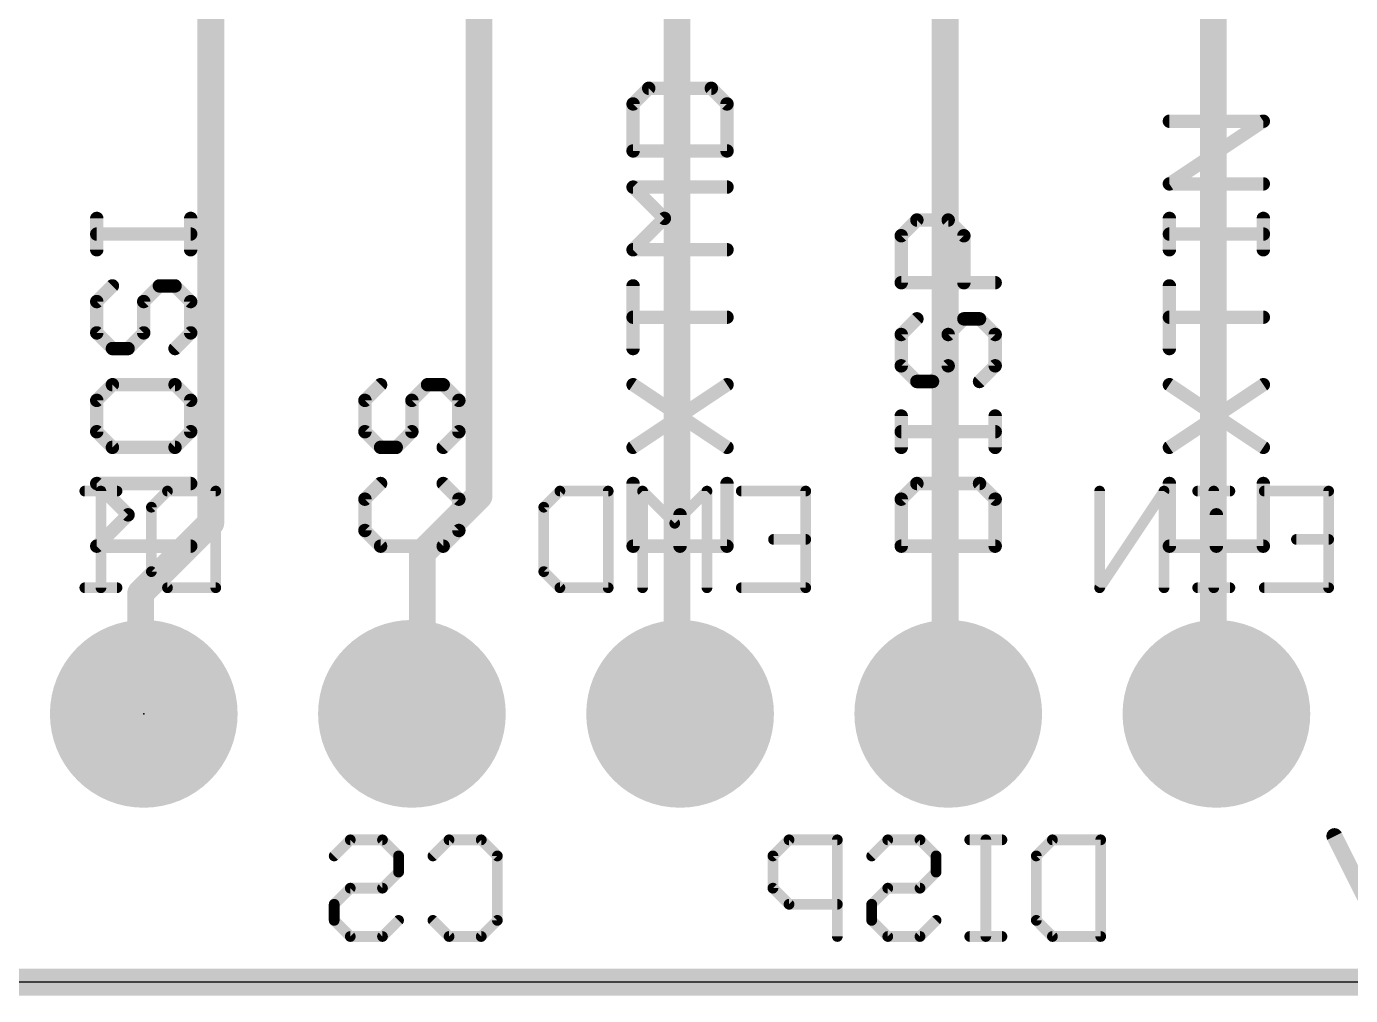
# Model space of a CAD drawing. Extents: x 0 to 40, y -0.1 to 39.1.
# Drawn here: x 18.86 to 31.4, y -0.13 to 9.05 of the extents above; entities that cross this region are included whole.
import ezdxf

# ---------------------------------------------------------------- set-up
doc = ezdxf.new("R2010")
doc.units = 0
for name, color, linetype in [('1', 12, 'CONTINUOUS'), ('16', 132, 'CONTINUOUS'), ('17', 110, 'CONTINUOUS'), ('20', 53, 'CONTINUOUS'), ('21', 40, 'CONTINUOUS'), ('22', 40, 'CONTINUOUS'), ('23', 53, 'CONTINUOUS'), ('51', 253, 'CONTINUOUS')]:
    doc.layers.add(name, color=color, linetype=linetype)

# ---------------------------------------------------------------- blocks, each defined once
blk = doc.blocks.new('RECT')
blk.add_solid([(-0.5, -0.5), (0.5, -0.5), (-0.5, 0.5), (0.5, 0.5)])
blk = doc.blocks.new('ROUNDP')
at = {"const_width": 0.5}
blk.add_lwpolyline([(0, -0.25, 1), (0, 0.25, 1), (0, -0.25)], format="xyb", dxfattribs=at)

msp = doc.modelspace()

# ---------------------------------------------------------------- linework, layer by layer
at = {"layer": '1', "const_width": 0.254}
for points in [[(20.603, 10.354), (20.603, 4.347)], [(23.143, 10.354), (23.143, 4.601)], [(23.143, 4.601), (22.606, 4.064)], [(20.603, 4.347), (19.939, 3.683)], [(22.606, 4.064), (22.606, 2.638)], [(19.939, 3.683), (19.939, 2.569)], [(22.606, 2.638), (22.508, 2.54)], [(19.939, 2.569), (19.968, 2.54)], [(34.318, 0), (5.618, 0)]]:
    msp.add_lwpolyline(points, dxfattribs=at)
at = {"layer": '1', "const_width": 0.127}
for points in [[(23.0795, 4.601, 1), (23.2065, 4.601)], [(23.1879, 4.5561, 1), (23.0981, 4.6459)], [(20.5395, 4.347, 1), (20.6665, 4.347)], [(20.6479, 4.3021, 1), (20.5581, 4.3919)], [(22.6695, 4.064, 1), (22.5425, 4.064)], [(22.5611, 4.1089, 1), (22.6509, 4.0191)], [(20.0025, 3.683, 1), (19.8755, 3.683)], [(19.8941, 3.7279, 1), (19.9839, 3.6381)], [(22.6509, 2.5931, 1), (22.5611, 2.6829)], [(19.9839, 2.6139, 1), (19.8941, 2.5241)], [(19.9231, 2.4951, 1), (20.0129, 2.5849)], [(22.4631, 2.5849, 1), (22.5529, 2.4951)], [(22.5425, 2.638, 1), (22.6695, 2.638)], [(19.8755, 2.569, 1), (20.0025, 2.569)]]:
    msp.add_lwpolyline(points, format="xyb", dxfattribs=at)
at = {"layer": '16', "const_width": 0.254}
for points in [[(30.099, 10.033), (30.099, 2.569)], [(27.559, 9.906), (27.559, 2.569)], [(25.019, 9.652), (25.019, 2.569)], [(25.019, 2.569), (25.048, 2.54)], [(27.559, 2.569), (27.588, 2.54)], [(30.099, 2.569), (30.128, 2.54)], [(5.618, 0), (34.318, 0)]]:
    msp.add_lwpolyline(points, dxfattribs=at)
at = {"layer": '16', "const_width": 0.127}
for points in [[(25.0639, 2.6139, 1), (24.9741, 2.5241)], [(25.0031, 2.4951, 1), (25.0929, 2.5849)], [(27.6039, 2.6139, 1), (27.5141, 2.5241)], [(27.5431, 2.4951, 1), (27.6329, 2.5849)], [(30.1439, 2.6139, 1), (30.0541, 2.5241)], [(30.0831, 2.4951, 1), (30.1729, 2.5849)], [(24.9555, 2.569, 1), (25.0825, 2.569)], [(27.4955, 2.569, 1), (27.6225, 2.569)], [(30.0355, 2.569, 1), (30.1625, 2.569)]]:
    msp.add_lwpolyline(points, format="xyb", dxfattribs=at)
at = {"layer": '20'}
msp.add_line((36.968, 0), (2.968, 0), dxfattribs=at)
at = {"layer": '21'}
for points, const_width in [([(24.751, 8.4627), (24.6027, 8.3145)], 0.127), ([(25.3442, 8.4627), (24.751, 8.4627)], 0.127), ([(25.4925, 8.3145), (25.3442, 8.4627)], 0.127), ([(24.6027, 8.3145), (24.6027, 7.8696)], 0.127), ([(25.4925, 7.8696), (25.4925, 8.3145)], 0.127), ([(29.6827, 7.5577), (30.5725, 8.1509)], 0.127), ([(30.5725, 8.1509), (29.6827, 8.1509)], 0.127), ([(24.6027, 7.8696), (25.4925, 7.8696)], 0.127), ([(24.8993, 7.2306), (24.6027, 7.5272)], 0.127), ([(24.6027, 7.5272), (25.4925, 7.5272)], 0.127), ([(30.5725, 7.5577), (29.6827, 7.5577)], 0.127), ([(19.5227, 6.9341), (19.5227, 7.2306)], 0.127), ([(20.4125, 6.9341), (20.4125, 7.2306)], 0.127), ([(24.6027, 6.9341), (24.8993, 7.2306)], 0.127), ([(27.1427, 7.0671), (27.291, 7.2154)], 0.127), ([(27.291, 7.2154), (27.5876, 7.2154)], 0.127), ([(27.5876, 7.2154), (27.7359, 7.0671)], 0.127), ([(29.6827, 6.9341), (29.6827, 7.2306)], 0.127), ([(30.5725, 6.9341), (30.5725, 7.2306)], 0.127), ([(20.4125, 7.0823), (19.5227, 7.0823)], 0.127), ([(27.1427, 6.6222), (27.1427, 7.0671)], 0.127), ([(27.7359, 7.0671), (27.7359, 6.6222)], 0.127), ([(30.5725, 7.0823), (29.6827, 7.0823)], 0.127), ([(25.4925, 6.9341), (24.6027, 6.9341)], 0.127), ([(19.671, 6.5917), (19.5227, 6.4434)], 0.127), ([(19.9676, 6.4434), (20.1159, 6.5917)], 0.127), ([(20.1159, 6.5917), (20.2642, 6.5917)], 0.127), ([(20.2642, 6.5917), (20.4125, 6.4434)], 0.127), ([(24.6027, 5.9985), (24.6027, 6.5917)], 0.127), ([(28.0325, 6.6222), (27.1427, 6.6222)], 0.127), ([(29.6827, 5.9985), (29.6827, 6.5917)], 0.127), ([(19.5227, 6.4434), (19.5227, 6.1468)], 0.127), ([(19.9676, 6.1468), (19.9676, 6.4434)], 0.127), ([(20.4125, 6.4434), (20.4125, 6.1468)], 0.127), ([(25.4925, 6.2951), (24.6027, 6.2951)], 0.127), ([(27.291, 6.2799), (27.1427, 6.1316)], 0.127), ([(27.5876, 6.1316), (27.7359, 6.2799)], 0.127), ([(27.7359, 6.2799), (27.8842, 6.2799)], 0.127), ([(27.8842, 6.2799), (28.0325, 6.1316)], 0.127), ([(30.5725, 6.2951), (29.6827, 6.2951)], 0.127), ([(19.5227, 6.1468), (19.671, 5.9985)], 0.127), ([(19.8193, 5.9985), (19.9676, 6.1468)], 0.127), ([(20.4125, 6.1468), (20.2642, 5.9985)], 0.127), ([(27.1427, 6.1316), (27.1427, 5.835)], 0.127), ([(27.5876, 5.835), (27.5876, 6.1316)], 0.127), ([(28.0325, 6.1316), (28.0325, 5.835)], 0.127), ([(19.671, 5.9985), (19.8193, 5.9985)], 0.127), ([(27.1427, 5.835), (27.291, 5.6867)], 0.127), ([(27.4393, 5.6867), (27.5876, 5.835)], 0.127), ([(28.0325, 5.835), (27.8842, 5.6867)], 0.127), ([(19.671, 5.6562), (19.5227, 5.5079)], 0.127), ([(20.2642, 5.6562), (19.671, 5.6562)], 0.127), ([(20.4125, 5.5079), (20.2642, 5.6562)], 0.127), ([(22.211, 5.6562), (22.0627, 5.5079)], 0.127), ([(22.5076, 5.5079), (22.6559, 5.6562)], 0.127), ([(22.6559, 5.6562), (22.8042, 5.6562)], 0.127), ([(22.8042, 5.6562), (22.9525, 5.5079)], 0.127), ([(24.6027, 5.063), (25.4925, 5.6562)], 0.127), ([(24.6027, 5.6562), (25.4925, 5.063)], 0.127), ([(27.291, 5.6867), (27.4393, 5.6867)], 0.127), ([(29.6827, 5.063), (30.5725, 5.6562)], 0.127), ([(29.6827, 5.6562), (30.5725, 5.063)], 0.127), ([(19.5227, 5.5079), (19.5227, 5.2113)], 0.127), ([(20.4125, 5.2113), (20.4125, 5.5079)], 0.127), ([(22.0627, 5.5079), (22.0627, 5.2113)], 0.127), ([(22.5076, 5.2113), (22.5076, 5.5079)], 0.127), ([(22.9525, 5.5079), (22.9525, 5.2113)], 0.127), ([(27.1427, 5.063), (27.1427, 5.3596)], 0.127), ([(28.0325, 5.063), (28.0325, 5.3596)], 0.127), ([(19.5227, 5.2113), (19.671, 5.063)], 0.127), ([(20.2642, 5.063), (20.4125, 5.2113)], 0.127), ([(22.0627, 5.2113), (22.211, 5.063)], 0.127), ([(22.3593, 5.063), (22.5076, 5.2113)], 0.127), ([(22.9525, 5.2113), (22.8042, 5.063)], 0.127), ([(28.0325, 5.2113), (27.1427, 5.2113)], 0.127), ([(19.671, 5.063), (20.2642, 5.063)], 0.127), ([(22.211, 5.063), (22.3593, 5.063)], 0.127), ([(19.8193, 4.4241), (19.5227, 4.7207)], 0.127), ([(19.5227, 4.7207), (20.4125, 4.7207)], 0.127), ([(22.211, 4.7207), (22.0627, 4.5724)], 0.127), ([(22.9525, 4.5724), (22.8042, 4.7207)], 0.127), ([(24.6027, 4.7207), (24.6027, 4.1275)], 0.127), ([(25.4925, 4.1275), (25.4925, 4.7207)], 0.127), ([(27.291, 4.7207), (27.1427, 4.5724)], 0.127), ([(27.8842, 4.7207), (27.291, 4.7207)], 0.127), ([(28.0325, 4.5724), (27.8842, 4.7207)], 0.127), ([(29.6827, 4.7207), (29.6827, 4.1275)], 0.127), ([(30.5725, 4.1275), (30.5725, 4.7207)], 0.127), ([(22.0627, 4.5724), (22.0627, 4.2758)], 0.127), ([(22.9525, 4.2758), (22.9525, 4.5724)], 0.127), ([(27.1427, 4.5724), (27.1427, 4.1275)], 0.127), ([(28.0325, 4.1275), (28.0325, 4.5724)], 0.127), ([(19.5227, 4.1275), (19.8193, 4.4241)], 0.127), ([(25.0476, 4.1275), (25.0476, 4.4241)], 0.127), ([(30.1276, 4.1275), (30.1276, 4.4241)], 0.127), ([(22.0627, 4.2758), (22.211, 4.1275)], 0.127), ([(22.8042, 4.1275), (22.9525, 4.2758)], 0.127), ([(20.4125, 4.1275), (19.5227, 4.1275)], 0.127), ([(22.211, 4.1275), (22.8042, 4.1275)], 0.127), ([(24.6027, 4.1275), (25.4925, 4.1275)], 0.127), ([(27.1427, 4.1275), (28.0325, 4.1275)], 0.127), ([(29.6827, 4.1275), (30.5725, 4.1275)], 0.127), ([(31.2462, 1.3814), (31.5343, 0.8052)], 0.1524)]:
    msp.add_lwpolyline(points, dxfattribs=dict(at, const_width=const_width))
for points, const_width in [([(24.751, 8.4945, 1), (24.751, 8.431)], 0.0635), ([(24.7735, 8.4403, 1), (24.7286, 8.4852)], 0.0635), ([(25.3667, 8.4852, 1), (25.3218, 8.4403)], 0.0635), ([(25.3442, 8.431, 1), (25.3442, 8.4945)], 0.0635), ([(24.6345, 8.3145, 1), (24.571, 8.3145)], 0.0635), ([(24.5803, 8.3369, 1), (24.6252, 8.292)], 0.0635), ([(25.5242, 8.3145, 1), (25.4608, 8.3145)], 0.0635), ([(25.47, 8.292, 1), (25.515, 8.3369)], 0.0635), ([(29.6827, 8.1827, 1), (29.6827, 8.1192)], 0.0635), ([(30.5901, 8.1245, 1), (30.5549, 8.1773)], 0.0635), ([(30.5725, 8.1192, 1), (30.5725, 8.1827)], 0.0635), ([(24.6027, 7.9013, 1), (24.6027, 7.8378)], 0.0635), ([(24.571, 7.8696, 1), (24.6345, 7.8696)], 0.0635), ([(25.4608, 7.8696, 1), (25.5242, 7.8696)], 0.0635), ([(25.4925, 7.8378, 1), (25.4925, 7.9013)], 0.0635), ([(24.6027, 7.559, 1), (24.6027, 7.4955)], 0.0635), ([(24.6252, 7.5497, 1), (24.5803, 7.5048)], 0.0635), ([(25.4925, 7.4955, 1), (25.4925, 7.559)], 0.0635), ([(29.6827, 7.5895, 1), (29.6827, 7.526)], 0.0635), ([(29.6651, 7.5842, 1), (29.7004, 7.5313)], 0.0635), ([(30.5725, 7.526, 1), (30.5725, 7.5895)], 0.0635), ([(19.5545, 7.2306, 1), (19.491, 7.2306)], 0.0635), ([(20.4443, 7.2306, 1), (20.3808, 7.2306)], 0.0635), ([(24.9218, 7.2082, 1), (24.8769, 7.2531)], 0.0635), ([(24.8769, 7.2082, 1), (24.9218, 7.2531)], 0.0635), ([(27.291, 7.2471, 1), (27.291, 7.1836)], 0.0635), ([(27.3135, 7.1929, 1), (27.2686, 7.2378)], 0.0635), ([(27.6101, 7.2378, 1), (27.5652, 7.1929)], 0.0635), ([(27.5876, 7.1836, 1), (27.5876, 7.2471)], 0.0635), ([(29.7145, 7.2306, 1), (29.651, 7.2306)], 0.0635), ([(30.6043, 7.2306, 1), (30.5408, 7.2306)], 0.0635), ([(19.5227, 7.1141, 1), (19.5227, 7.0506)], 0.0635), ([(20.4125, 7.0506, 1), (20.4125, 7.1141)], 0.0635), ([(27.1745, 7.0671, 1), (27.111, 7.0671)], 0.0635), ([(27.1203, 7.0895, 1), (27.1652, 7.0446)], 0.0635), ([(27.7677, 7.0671, 1), (27.7042, 7.0671)], 0.0635), ([(27.7135, 7.0446, 1), (27.7584, 7.0895)], 0.0635), ([(29.6827, 7.1141, 1), (29.6827, 7.0506)], 0.0635), ([(30.5725, 7.0506, 1), (30.5725, 7.1141)], 0.0635), ([(19.491, 6.9341, 1), (19.5545, 6.9341)], 0.0635), ([(20.3808, 6.9341, 1), (20.4443, 6.9341)], 0.0635), ([(24.6027, 6.9658, 1), (24.6027, 6.9023)], 0.0635), ([(24.5803, 6.9565, 1), (24.6252, 6.9116)], 0.0635), ([(25.4925, 6.9023, 1), (25.4925, 6.9658)], 0.0635), ([(29.651, 6.9341, 1), (29.7145, 6.9341)], 0.0635), ([(30.5408, 6.9341, 1), (30.6043, 6.9341)], 0.0635), ([(19.6935, 6.5693, 1), (19.6486, 6.6142)], 0.0635), ([(20.1159, 6.6235, 1), (20.1159, 6.56)], 0.0635), ([(20.1384, 6.5693, 1), (20.0935, 6.6142)], 0.0635), ([(20.2867, 6.6142, 1), (20.2418, 6.5693)], 0.0635), ([(20.2642, 6.56, 1), (20.2642, 6.6235)], 0.0635), ([(24.6345, 6.5917, 1), (24.571, 6.5917)], 0.0635), ([(27.1427, 6.654, 1), (27.1427, 6.5905)], 0.0635), ([(27.111, 6.6222, 1), (27.1745, 6.6222)], 0.0635), ([(27.7042, 6.6222, 1), (27.7677, 6.6222)], 0.0635), ([(28.0325, 6.5905, 1), (28.0325, 6.654)], 0.0635), ([(29.7145, 6.5917, 1), (29.651, 6.5917)], 0.0635), ([(19.5545, 6.4434, 1), (19.491, 6.4434)], 0.0635), ([(19.5003, 6.4659, 1), (19.5452, 6.421)], 0.0635), ([(19.9994, 6.4434, 1), (19.9359, 6.4434)], 0.0635), ([(19.9452, 6.4659, 1), (19.9901, 6.421)], 0.0635), ([(20.4443, 6.4434, 1), (20.3808, 6.4434)], 0.0635), ([(20.39, 6.421, 1), (20.435, 6.4659)], 0.0635), ([(24.6027, 6.3269, 1), (24.6027, 6.2634)], 0.0635), ([(25.4925, 6.2634, 1), (25.4925, 6.3269)], 0.0635), ([(27.3135, 6.2574, 1), (27.2686, 6.3023)], 0.0635), ([(27.7359, 6.3116, 1), (27.7359, 6.2481)], 0.0635), ([(27.7584, 6.2574, 1), (27.7135, 6.3023)], 0.0635), ([(27.9067, 6.3023, 1), (27.8618, 6.2574)], 0.0635), ([(27.8842, 6.2481, 1), (27.8842, 6.3116)], 0.0635), ([(29.6827, 6.3269, 1), (29.6827, 6.2634)], 0.0635), ([(30.5725, 6.2634, 1), (30.5725, 6.3269)], 0.0635), ([(19.5452, 6.1693, 1), (19.5003, 6.1244)], 0.0635), ([(19.491, 6.1468, 1), (19.5545, 6.1468)], 0.0635), ([(19.9359, 6.1468, 1), (19.9994, 6.1468)], 0.0635), ([(19.9901, 6.1244, 1), (19.9452, 6.1693)], 0.0635), ([(20.3808, 6.1468, 1), (20.4443, 6.1468)], 0.0635), ([(20.435, 6.1244, 1), (20.39, 6.1693)], 0.0635), ([(27.1745, 6.1316, 1), (27.111, 6.1316)], 0.0635), ([(27.1203, 6.154, 1), (27.1652, 6.1091)], 0.0635), ([(27.6194, 6.1316, 1), (27.5559, 6.1316)], 0.0635), ([(27.5652, 6.154, 1), (27.6101, 6.1091)], 0.0635), ([(28.0643, 6.1316, 1), (28.0008, 6.1316)], 0.0635), ([(28.01, 6.1091, 1), (28.055, 6.154)], 0.0635), ([(19.671, 6.0303, 1), (19.671, 5.9668)], 0.0635), ([(19.6486, 5.9761, 1), (19.6935, 6.021)], 0.0635), ([(19.7969, 6.021, 1), (19.8418, 5.9761)], 0.0635), ([(19.8193, 5.9668, 1), (19.8193, 6.0303)], 0.0635), ([(20.2418, 6.021, 1), (20.2867, 5.9761)], 0.0635), ([(24.571, 5.9985, 1), (24.6345, 5.9985)], 0.0635), ([(29.651, 5.9985, 1), (29.7145, 5.9985)], 0.0635), ([(27.1652, 5.8574, 1), (27.1203, 5.8125)], 0.0635), ([(27.6101, 5.8125, 1), (27.5652, 5.8574)], 0.0635), ([(28.055, 5.8125, 1), (28.01, 5.8574)], 0.0635), ([(27.111, 5.835, 1), (27.1745, 5.835)], 0.0635), ([(27.5559, 5.835, 1), (27.6194, 5.835)], 0.0635), ([(28.0008, 5.835, 1), (28.0643, 5.835)], 0.0635), ([(19.671, 5.6879, 1), (19.671, 5.6244)], 0.0635), ([(19.6935, 5.6337, 1), (19.6486, 5.6786)], 0.0635), ([(20.2867, 5.6786, 1), (20.2418, 5.6337)], 0.0635), ([(20.2642, 5.6244, 1), (20.2642, 5.6879)], 0.0635), ([(22.2335, 5.6337, 1), (22.1886, 5.6786)], 0.0635), ([(22.6559, 5.6879, 1), (22.6559, 5.6244)], 0.0635), ([(22.6784, 5.6337, 1), (22.6335, 5.6786)], 0.0635), ([(22.8267, 5.6786, 1), (22.7818, 5.6337)], 0.0635), ([(22.8042, 5.6244, 1), (22.8042, 5.6879)], 0.0635), ([(24.6204, 5.6826, 1), (24.5851, 5.6298)], 0.0635), ([(25.5101, 5.6298, 1), (25.4749, 5.6826)], 0.0635), ([(27.291, 5.7184, 1), (27.291, 5.6549)], 0.0635), ([(27.2686, 5.6642, 1), (27.3135, 5.7091)], 0.0635), ([(27.4169, 5.7091, 1), (27.4618, 5.6642)], 0.0635), ([(27.4393, 5.6549, 1), (27.4393, 5.7184)], 0.0635), ([(27.8618, 5.7091, 1), (27.9067, 5.6642)], 0.0635), ([(29.7004, 5.6826, 1), (29.6651, 5.6298)], 0.0635), ([(30.5901, 5.6298, 1), (30.5549, 5.6826)], 0.0635), ([(19.5545, 5.5079, 1), (19.491, 5.5079)], 0.0635), ([(19.5003, 5.5303, 1), (19.5452, 5.4854)], 0.0635), ([(20.4443, 5.5079, 1), (20.3808, 5.5079)], 0.0635), ([(20.39, 5.4854, 1), (20.435, 5.5303)], 0.0635), ([(22.0945, 5.5079, 1), (22.031, 5.5079)], 0.0635), ([(22.0403, 5.5303, 1), (22.0852, 5.4854)], 0.0635), ([(22.5394, 5.5079, 1), (22.4759, 5.5079)], 0.0635), ([(22.4852, 5.5303, 1), (22.5301, 5.4854)], 0.0635), ([(22.9842, 5.5079, 1), (22.9208, 5.5079)], 0.0635), ([(22.93, 5.4854, 1), (22.975, 5.5303)], 0.0635), ([(27.1745, 5.3596, 1), (27.111, 5.3596)], 0.0635), ([(28.0643, 5.3596, 1), (28.0008, 5.3596)], 0.0635), ([(19.5452, 5.2338, 1), (19.5003, 5.1889)], 0.0635), ([(20.435, 5.1889, 1), (20.39, 5.2338)], 0.0635), ([(22.0852, 5.2338, 1), (22.0403, 5.1889)], 0.0635), ([(22.5301, 5.1889, 1), (22.4852, 5.2338)], 0.0635), ([(22.975, 5.1889, 1), (22.93, 5.2338)], 0.0635), ([(27.1427, 5.2431, 1), (27.1427, 5.1796)], 0.0635), ([(28.0325, 5.1796, 1), (28.0325, 5.2431)], 0.0635), ([(19.491, 5.2113, 1), (19.5545, 5.2113)], 0.0635), ([(20.3808, 5.2113, 1), (20.4443, 5.2113)], 0.0635), ([(22.031, 5.2113, 1), (22.0945, 5.2113)], 0.0635), ([(22.4759, 5.2113, 1), (22.5394, 5.2113)], 0.0635), ([(22.9208, 5.2113, 1), (22.9842, 5.2113)], 0.0635), ([(19.671, 5.0948, 1), (19.671, 5.0313)], 0.0635), ([(19.6486, 5.0406, 1), (19.6935, 5.0855)], 0.0635), ([(20.2418, 5.0855, 1), (20.2867, 5.0406)], 0.0635), ([(20.2642, 5.0313, 1), (20.2642, 5.0948)], 0.0635), ([(22.211, 5.0948, 1), (22.211, 5.0313)], 0.0635), ([(22.1886, 5.0406, 1), (22.2335, 5.0855)], 0.0635), ([(22.3369, 5.0855, 1), (22.3818, 5.0406)], 0.0635), ([(22.3593, 5.0313, 1), (22.3593, 5.0948)], 0.0635), ([(22.7818, 5.0855, 1), (22.8267, 5.0406)], 0.0635), ([(24.5851, 5.0894, 1), (24.6204, 5.0366)], 0.0635), ([(25.4749, 5.0366, 1), (25.5101, 5.0894)], 0.0635), ([(27.111, 5.063, 1), (27.1745, 5.063)], 0.0635), ([(28.0008, 5.063, 1), (28.0643, 5.063)], 0.0635), ([(29.6651, 5.0894, 1), (29.7004, 5.0366)], 0.0635), ([(30.5549, 5.0366, 1), (30.5901, 5.0894)], 0.0635), ([(19.5227, 4.7524, 1), (19.5227, 4.6889)], 0.0635), ([(19.5452, 4.7431, 1), (19.5003, 4.6982)], 0.0635), ([(20.4125, 4.6889, 1), (20.4125, 4.7524)], 0.0635), ([(22.2335, 4.6982, 1), (22.1886, 4.7431)], 0.0635), ([(22.8267, 4.7431, 1), (22.7818, 4.6982)], 0.0635), ([(24.6345, 4.7207, 1), (24.571, 4.7207)], 0.0635), ([(25.5242, 4.7207, 1), (25.4608, 4.7207)], 0.0635), ([(27.291, 4.7524, 1), (27.291, 4.6889)], 0.0635), ([(27.3135, 4.6982, 1), (27.2686, 4.7431)], 0.0635), ([(27.9067, 4.7431, 1), (27.8618, 4.6982)], 0.0635), ([(27.8842, 4.6889, 1), (27.8842, 4.7524)], 0.0635), ([(29.7145, 4.7207, 1), (29.651, 4.7207)], 0.0635), ([(30.6043, 4.7207, 1), (30.5408, 4.7207)], 0.0635), ([(22.0945, 4.5724, 1), (22.031, 4.5724)], 0.0635), ([(22.0403, 4.5948, 1), (22.0852, 4.5499)], 0.0635), ([(22.9842, 4.5724, 1), (22.9208, 4.5724)], 0.0635), ([(22.93, 4.5499, 1), (22.975, 4.5948)], 0.0635), ([(27.1745, 4.5724, 1), (27.111, 4.5724)], 0.0635), ([(27.1203, 4.5948, 1), (27.1652, 4.5499)], 0.0635), ([(28.0643, 4.5724, 1), (28.0008, 4.5724)], 0.0635), ([(28.01, 4.5499, 1), (28.055, 4.5948)], 0.0635), ([(19.8418, 4.4016, 1), (19.7969, 4.4465)], 0.0635), ([(19.7969, 4.4016, 1), (19.8418, 4.4465)], 0.0635), ([(25.0794, 4.4241, 1), (25.0159, 4.4241)], 0.0635), ([(30.1594, 4.4241, 1), (30.0959, 4.4241)], 0.0635), ([(22.031, 4.2758, 1), (22.0945, 4.2758)], 0.0635), ([(22.0852, 4.2982, 1), (22.0403, 4.2533)], 0.0635), ([(22.9208, 4.2758, 1), (22.9842, 4.2758)], 0.0635), ([(22.975, 4.2533, 1), (22.93, 4.2982)], 0.0635), ([(19.5227, 4.1593, 1), (19.5227, 4.0958)], 0.0635), ([(19.5003, 4.15, 1), (19.5452, 4.105)], 0.0635), ([(20.4125, 4.0958, 1), (20.4125, 4.1593)], 0.0635), ([(22.211, 4.1593, 1), (22.211, 4.0958)], 0.0635), ([(22.1886, 4.105, 1), (22.2335, 4.15)], 0.0635), ([(22.7818, 4.15, 1), (22.8267, 4.105)], 0.0635), ([(22.8042, 4.0958, 1), (22.8042, 4.1593)], 0.0635), ([(24.6027, 4.1593, 1), (24.6027, 4.0958)], 0.0635), ([(24.571, 4.1275, 1), (24.6345, 4.1275)], 0.0635), ([(25.0159, 4.1275, 1), (25.0794, 4.1275)], 0.0635), ([(25.4608, 4.1275, 1), (25.5242, 4.1275)], 0.0635), ([(25.4925, 4.0958, 1), (25.4925, 4.1593)], 0.0635), ([(27.1427, 4.1593, 1), (27.1427, 4.0958)], 0.0635), ([(27.111, 4.1275, 1), (27.1745, 4.1275)], 0.0635), ([(28.0008, 4.1275, 1), (28.0643, 4.1275)], 0.0635), ([(28.0325, 4.0958, 1), (28.0325, 4.1593)], 0.0635), ([(29.6827, 4.1593, 1), (29.6827, 4.0958)], 0.0635), ([(29.651, 4.1275, 1), (29.7145, 4.1275)], 0.0635), ([(30.0959, 4.1275, 1), (30.1594, 4.1275)], 0.0635), ([(30.5408, 4.1275, 1), (30.6043, 4.1275)], 0.0635), ([(30.5725, 4.0958, 1), (30.5725, 4.1593)], 0.0635), ([(31.2803, 1.3985, 1), (31.2121, 1.3644)], 0.0762)]:
    msp.add_lwpolyline(points, format="xyb", dxfattribs=dict(at, const_width=const_width))
at = {"layer": '22', "const_width": 0.1016}
for points in [[(19.7147, 4.649), (19.4096, 4.649)], [(19.5622, 3.7338), (19.5622, 4.649)], [(20.0401, 4.4965), (20.1926, 4.649)], [(20.1926, 4.649), (20.6502, 4.649)], [(20.6502, 4.649), (20.6502, 3.7338)], [(23.757, 4.4965), (23.9096, 4.649)], [(23.9096, 4.649), (24.3672, 4.649)], [(24.3672, 4.649), (24.3672, 3.7338)], [(24.9976, 4.3439), (24.6926, 4.649)], [(24.6926, 4.649), (24.6926, 3.7338)], [(25.3027, 4.649), (24.9976, 4.3439)], [(25.3027, 3.7338), (25.3027, 4.649)], [(25.6281, 4.649), (26.2382, 4.649)], [(26.2382, 4.649), (26.2382, 3.7338)], [(29.632, 4.649), (29.0219, 3.7338)], [(29.0219, 3.7338), (29.0219, 4.649)], [(29.632, 3.7338), (29.632, 4.649)], [(30.2557, 4.649), (29.9506, 4.649)], [(30.1032, 3.7338), (30.1032, 4.649)], [(30.5811, 4.649), (31.1912, 4.649)], [(31.1912, 4.649), (31.1912, 3.7338)], [(20.0401, 3.8863), (20.0401, 4.4965)], [(23.757, 3.8863), (23.757, 4.4965)], [(26.2382, 4.1914), (25.9331, 4.1914)], [(31.1912, 4.1914), (30.8861, 4.1914)], [(20.1926, 3.7338), (20.0401, 3.8863)], [(23.9096, 3.7338), (23.757, 3.8863)], [(19.7147, 3.7338), (19.4096, 3.7338)], [(20.6502, 3.7338), (20.1926, 3.7338)], [(24.3672, 3.7338), (23.9096, 3.7338)], [(26.2382, 3.7338), (25.6281, 3.7338)], [(30.2557, 3.7338), (29.9506, 3.7338)], [(31.1912, 3.7338), (30.5811, 3.7338)], [(21.7716, 1.1945), (21.9241, 1.347)], [(21.9241, 1.347), (22.2292, 1.347)], [(22.2292, 1.347), (22.3817, 1.1945)], [(22.7071, 1.1945), (22.8596, 1.347)], [(22.8596, 1.347), (23.1647, 1.347)], [(23.1647, 1.347), (23.3172, 1.1945)], [(26.0799, 1.347), (25.9274, 1.1945)], [(26.5375, 1.347), (26.0799, 1.347)], [(26.5375, 0.4318), (26.5375, 1.347)], [(26.8629, 1.1945), (27.0154, 1.347)], [(27.0154, 1.347), (27.3205, 1.347)], [(27.3205, 1.347), (27.473, 1.1945)], [(28.0967, 1.347), (27.7916, 1.347)], [(27.9442, 0.4318), (27.9442, 1.347)], [(28.4221, 1.1945), (28.5746, 1.347)], [(28.5746, 1.347), (29.0322, 1.347)], [(29.0322, 1.347), (29.0322, 0.4318)], [(22.3817, 1.1945), (22.3817, 1.0419)], [(23.3172, 1.1945), (23.3172, 0.5843)], [(25.9274, 1.1945), (25.9274, 0.8894)], [(27.473, 1.1945), (27.473, 1.0419)], [(28.4221, 0.5843), (28.4221, 1.1945)], [(22.3817, 1.0419), (22.2292, 0.8894)], [(27.473, 1.0419), (27.3205, 0.8894)], [(21.9241, 0.8894), (21.7716, 0.7369)], [(22.2292, 0.8894), (21.9241, 0.8894)], [(25.9274, 0.8894), (26.0799, 0.7369)], [(27.0154, 0.8894), (26.8629, 0.7369)], [(27.3205, 0.8894), (27.0154, 0.8894)], [(21.7716, 0.7369), (21.7716, 0.5843)], [(26.0799, 0.7369), (26.5375, 0.7369)], [(26.8629, 0.7369), (26.8629, 0.5843)], [(21.7716, 0.5843), (21.9241, 0.4318)], [(22.2292, 0.4318), (22.3817, 0.5843)], [(22.8596, 0.4318), (22.7071, 0.5843)], [(23.3172, 0.5843), (23.1647, 0.4318)], [(26.8629, 0.5843), (27.0154, 0.4318)], [(27.3205, 0.4318), (27.473, 0.5843)], [(28.5746, 0.4318), (28.4221, 0.5843)], [(21.9241, 0.4318), (22.2292, 0.4318)], [(23.1647, 0.4318), (22.8596, 0.4318)], [(27.0154, 0.4318), (27.3205, 0.4318)], [(28.0967, 0.4318), (27.7916, 0.4318)], [(29.0322, 0.4318), (28.5746, 0.4318)]]:
    msp.add_lwpolyline(points, dxfattribs=at)
at = {"layer": '22', "const_width": 0.0508}
for points in [[(19.4096, 4.6744, 1), (19.4096, 4.6236)], [(19.5876, 4.649, 1), (19.5368, 4.649)], [(19.7147, 4.6236, 1), (19.7147, 4.6744)], [(20.1926, 4.6744, 1), (20.1926, 4.6236)], [(20.2106, 4.631, 1), (20.1746, 4.6669)], [(20.6756, 4.649, 1), (20.6248, 4.649)], [(20.6502, 4.6236, 1), (20.6502, 4.6744)], [(23.9096, 4.6744, 1), (23.9096, 4.6236)], [(23.9275, 4.631, 1), (23.8916, 4.6669)], [(24.3926, 4.649, 1), (24.3418, 4.649)], [(24.3672, 4.6236, 1), (24.3672, 4.6744)], [(24.718, 4.649, 1), (24.6672, 4.649)], [(24.7105, 4.6669, 1), (24.6746, 4.631)], [(25.3281, 4.649, 1), (25.2773, 4.649)], [(25.3206, 4.631, 1), (25.2847, 4.6669)], [(25.6281, 4.6744, 1), (25.6281, 4.6236)], [(26.2636, 4.649, 1), (26.2128, 4.649)], [(26.2382, 4.6236, 1), (26.2382, 4.6744)], [(29.0473, 4.649, 1), (28.9965, 4.649)], [(29.6574, 4.649, 1), (29.6066, 4.649)], [(29.6531, 4.6349, 1), (29.6109, 4.6631)], [(29.9506, 4.6744, 1), (29.9506, 4.6236)], [(30.1286, 4.649, 1), (30.0778, 4.649)], [(30.2557, 4.6236, 1), (30.2557, 4.6744)], [(30.5811, 4.6744, 1), (30.5811, 4.6236)], [(31.2166, 4.649, 1), (31.1658, 4.649)], [(31.1912, 4.6236, 1), (31.1912, 4.6744)], [(20.0655, 4.4965, 1), (20.0147, 4.4965)], [(20.0221, 4.5144, 1), (20.058, 4.4785)], [(23.7824, 4.4965, 1), (23.7316, 4.4965)], [(23.7391, 4.5144, 1), (23.775, 4.4785)], [(24.9797, 4.3619, 1), (25.0156, 4.326)], [(24.9797, 4.326, 1), (25.0156, 4.3619)], [(25.9331, 4.2168, 1), (25.9331, 4.166)], [(26.2382, 4.166, 1), (26.2382, 4.2168)], [(30.8861, 4.2168, 1), (30.8861, 4.166)], [(31.1912, 4.166, 1), (31.1912, 4.2168)], [(20.058, 3.9043, 1), (20.0221, 3.8684)], [(20.0147, 3.8863, 1), (20.0655, 3.8863)], [(23.7316, 3.8863, 1), (23.7824, 3.8863)], [(23.775, 3.9043, 1), (23.7391, 3.8684)], [(19.4096, 3.7592, 1), (19.4096, 3.7084)], [(19.7147, 3.7084, 1), (19.7147, 3.7592)], [(20.1926, 3.7592, 1), (20.1926, 3.7084)], [(20.1746, 3.7158, 1), (20.2106, 3.7518)], [(20.6502, 3.7084, 1), (20.6502, 3.7592)], [(23.9096, 3.7592, 1), (23.9096, 3.7084)], [(23.8916, 3.7158, 1), (23.9275, 3.7518)], [(24.3672, 3.7084, 1), (24.3672, 3.7592)], [(25.6281, 3.7592, 1), (25.6281, 3.7084)], [(26.2382, 3.7084, 1), (26.2382, 3.7592)], [(29.0008, 3.7479, 1), (29.043, 3.7197)], [(29.9506, 3.7592, 1), (29.9506, 3.7084)], [(30.2557, 3.7084, 1), (30.2557, 3.7592)], [(30.5811, 3.7592, 1), (30.5811, 3.7084)], [(31.1912, 3.7084, 1), (31.1912, 3.7592)], [(19.5368, 3.7338, 1), (19.5876, 3.7338)], [(20.6248, 3.7338, 1), (20.6756, 3.7338)], [(24.3418, 3.7338, 1), (24.3926, 3.7338)], [(24.6672, 3.7338, 1), (24.718, 3.7338)], [(25.2773, 3.7338, 1), (25.3281, 3.7338)], [(26.2128, 3.7338, 1), (26.2636, 3.7338)], [(28.9965, 3.7338, 1), (29.0473, 3.7338)], [(29.6066, 3.7338, 1), (29.6574, 3.7338)], [(30.0778, 3.7338, 1), (30.1286, 3.7338)], [(31.1658, 3.7338, 1), (31.2166, 3.7338)], [(21.9241, 1.3724, 1), (21.9241, 1.3216)], [(21.9421, 1.329, 1), (21.9061, 1.3649)], [(22.2471, 1.3649, 1), (22.2112, 1.329)], [(22.2292, 1.3216, 1), (22.2292, 1.3724)], [(22.8596, 1.3724, 1), (22.8596, 1.3216)], [(22.8776, 1.329, 1), (22.8416, 1.3649)], [(23.1826, 1.3649, 1), (23.1467, 1.329)], [(23.1647, 1.3216, 1), (23.1647, 1.3724)], [(26.0799, 1.3724, 1), (26.0799, 1.3216)], [(26.0979, 1.329, 1), (26.0619, 1.3649)], [(26.5629, 1.347, 1), (26.5121, 1.347)], [(26.5375, 1.3216, 1), (26.5375, 1.3724)], [(27.0154, 1.3724, 1), (27.0154, 1.3216)], [(27.0334, 1.329, 1), (26.9975, 1.3649)], [(27.3384, 1.3649, 1), (27.3025, 1.329)], [(27.3205, 1.3216, 1), (27.3205, 1.3724)], [(27.7916, 1.3724, 1), (27.7916, 1.3216)], [(27.9696, 1.347, 1), (27.9188, 1.347)], [(28.0967, 1.3216, 1), (28.0967, 1.3724)], [(28.5746, 1.3724, 1), (28.5746, 1.3216)], [(28.5926, 1.329, 1), (28.5566, 1.3649)], [(29.0576, 1.347, 1), (29.0068, 1.347)], [(29.0322, 1.3216, 1), (29.0322, 1.3724)], [(21.7536, 1.2124, 1), (21.7895, 1.1765)], [(22.4071, 1.1945, 1), (22.3563, 1.1945)], [(22.3637, 1.1765, 1), (22.3996, 1.2124)], [(22.6891, 1.2124, 1), (22.725, 1.1765)], [(23.3426, 1.1945, 1), (23.2918, 1.1945)], [(23.2992, 1.1765, 1), (23.3352, 1.2124)], [(25.9528, 1.1945, 1), (25.902, 1.1945)], [(25.9094, 1.2124, 1), (25.9453, 1.1765)], [(26.8449, 1.2124, 1), (26.8808, 1.1765)], [(27.4984, 1.1945, 1), (27.4476, 1.1945)], [(27.455, 1.1765, 1), (27.491, 1.2124)], [(28.4475, 1.1945, 1), (28.3967, 1.1945)], [(28.4041, 1.2124, 1), (28.44, 1.1765)], [(22.3563, 1.0419, 1), (22.4071, 1.0419)], [(22.3996, 1.024, 1), (22.3637, 1.0599)], [(27.4476, 1.0419, 1), (27.4984, 1.0419)], [(27.491, 1.024, 1), (27.455, 1.0599)], [(21.9241, 0.9148, 1), (21.9241, 0.864)], [(21.9421, 0.8714, 1), (21.9061, 0.9074)], [(22.2112, 0.9074, 1), (22.2471, 0.8714)], [(22.2292, 0.864, 1), (22.2292, 0.9148)], [(25.9453, 0.9074, 1), (25.9094, 0.8714)], [(25.902, 0.8894, 1), (25.9528, 0.8894)], [(27.0154, 0.9148, 1), (27.0154, 0.864)], [(27.0334, 0.8714, 1), (26.9975, 0.9074)], [(27.3025, 0.9074, 1), (27.3384, 0.8714)], [(27.3205, 0.864, 1), (27.3205, 0.9148)], [(21.797, 0.7369, 1), (21.7462, 0.7369)], [(21.7536, 0.7548, 1), (21.7895, 0.7189)], [(26.0799, 0.7623, 1), (26.0799, 0.7115)], [(26.0619, 0.7189, 1), (26.0979, 0.7548)], [(26.5375, 0.7115, 1), (26.5375, 0.7623)], [(26.8883, 0.7369, 1), (26.8375, 0.7369)], [(26.8449, 0.7548, 1), (26.8808, 0.7189)], [(21.7895, 0.6023, 1), (21.7536, 0.5664)], [(22.3996, 0.5664, 1), (22.3637, 0.6023)], [(22.725, 0.6023, 1), (22.6891, 0.5664)], [(23.3352, 0.5664, 1), (23.2992, 0.6023)], [(26.8808, 0.6023, 1), (26.8449, 0.5664)], [(27.491, 0.5664, 1), (27.455, 0.6023)], [(28.44, 0.6023, 1), (28.4041, 0.5664)], [(21.7462, 0.5843, 1), (21.797, 0.5843)], [(23.2918, 0.5843, 1), (23.3426, 0.5843)], [(26.8375, 0.5843, 1), (26.8883, 0.5843)], [(28.3967, 0.5843, 1), (28.4475, 0.5843)], [(21.9241, 0.4572, 1), (21.9241, 0.4064)], [(21.9061, 0.4138, 1), (21.9421, 0.4498)], [(22.2112, 0.4498, 1), (22.2471, 0.4138)], [(22.2292, 0.4064, 1), (22.2292, 0.4572)], [(22.8596, 0.4572, 1), (22.8596, 0.4064)], [(22.8416, 0.4138, 1), (22.8776, 0.4498)], [(23.1467, 0.4498, 1), (23.1826, 0.4138)], [(23.1647, 0.4064, 1), (23.1647, 0.4572)], [(26.5121, 0.4318, 1), (26.5629, 0.4318)], [(27.0154, 0.4572, 1), (27.0154, 0.4064)], [(26.9975, 0.4138, 1), (27.0334, 0.4498)], [(27.3025, 0.4498, 1), (27.3384, 0.4138)], [(27.3205, 0.4064, 1), (27.3205, 0.4572)], [(27.7916, 0.4572, 1), (27.7916, 0.4064)], [(27.9188, 0.4318, 1), (27.9696, 0.4318)], [(28.0967, 0.4064, 1), (28.0967, 0.4572)], [(28.5746, 0.4572, 1), (28.5746, 0.4064)], [(28.5566, 0.4138, 1), (28.5926, 0.4498)], [(29.0068, 0.4318, 1), (29.0576, 0.4318)], [(29.0322, 0.4064, 1), (29.0322, 0.4572)]]:
    msp.add_lwpolyline(points, format="xyb", dxfattribs=at)
at = {"layer": '23'}
msp.add_point((19.968, 2.54), dxfattribs=at)

# ---------------------------------------------------------------- block references
at = {"layer": '17', "xscale": 1.778, "yscale": 1.778, "rotation": 90}
for p in [(19.968, 2.54), (19.968, 2.54), (22.508, 2.54), (22.508, 2.54), (25.048, 2.54), (25.048, 2.54), (27.588, 2.54), (27.588, 2.54), (30.128, 2.54), (30.128, 2.54)]:
    msp.add_blockref('ROUNDP', p, dxfattribs=at)
at = {"layer": '51', "xscale": 0.508, "yscale": 0.508}
for p in [(19.968, 2.54), (22.508, 2.54), (25.048, 2.54), (27.588, 2.54), (30.128, 2.54)]:
    msp.add_blockref('RECT', p, dxfattribs=at)

doc.saveas('drawing.dxf')
